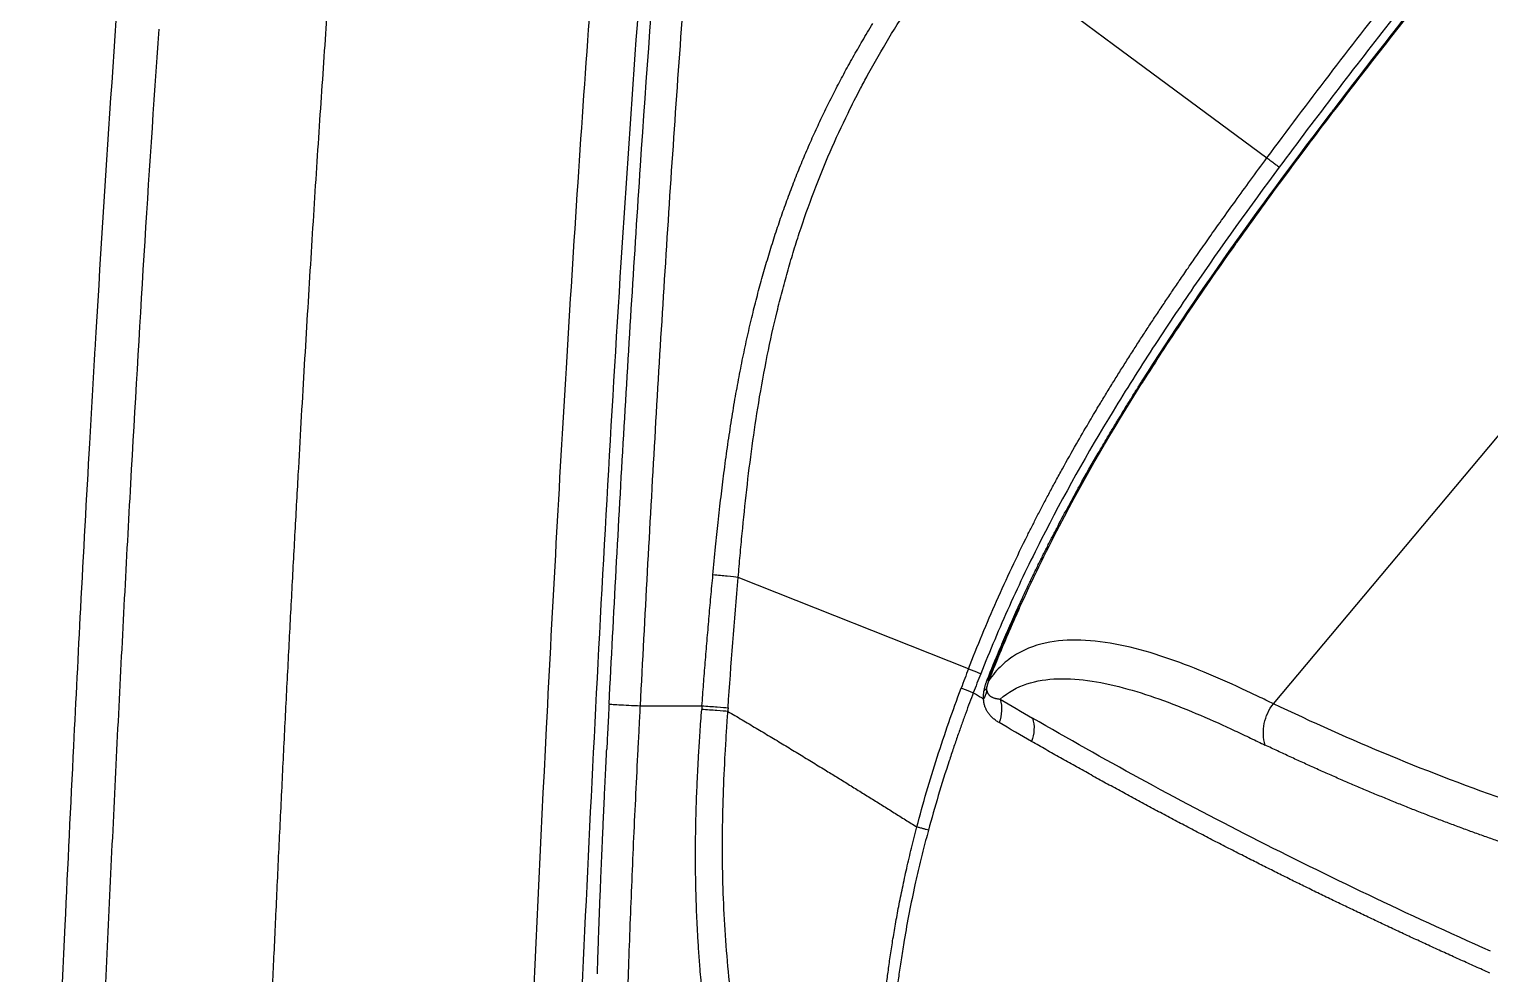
# Model space of a CAD drawing. Extents: x -50 to 28, y -10 to 124.
# Drawn here: x -50.24 to -43.65, y 63.06 to 67.32 of the extents above; entities that cross this region are included whole.
import ezdxf

# ---------------------------------------------------------------- set-up
doc = ezdxf.new("R2010")
doc.units = 0
doc.header["$MEASUREMENT"] = 0
doc.layers.add('GEOMETRY', color=2, linetype='Continuous', lineweight=25)

# ---------------------------------------------------------------- blocks, each defined once
blk = doc.blocks.new('2026 EXCURSION-ENTICE')
at = {"layer": 'GEOMETRY'}
for p, q in [((-33.1404, -14.6514), (-31.2972, -12.4548)), ((-34.5175, -14.4937), (-35.5576, -14.0809)), ((-35.9992, -14.6606), (-35.7213, -14.6606)), ((-35.7213, -14.6606), (-35.7225, -14.677))]:
    blk.add_line(p, q, dxfattribs=at)
at = {"layer": 'GEOMETRY', "flags": 128}
for points in [[(-34.554, -11.1637), (-33.8621, -11.676), (-33.1702, -12.1883)], [(-34.4496, -14.63), (-34.4537, -14.6275), (-34.4578, -14.6251)]]:
    blk.add_lwpolyline(points, dxfattribs=at)
at = {"layer": 'GEOMETRY'}
for points, knots in [([(36.6428, -38.9849), (36.6428, -38.9538), (36.6428, -38.9209), (36.6428, -38.8518), (36.6428, -38.8157), (36.6428, -38.7044), (36.6428, -38.6259), (36.6429, -38.4716), (36.6429, -38.3959), (36.6429, -38.2918), (36.6429, -38.2586), (36.6429, -38.196), (36.6429, -38.1665), (36.643, -38.1112), (36.643, -38.0854), (36.643, -38.0366), (36.643, -38.0136), (36.643, -37.9686), (36.643, -37.9463), (36.643, -37.9016), (36.643, -37.8792), (36.643, -37.7674), (36.6431, -37.6779), (36.6431, -37.2302), (36.643, -36.8711), (36.6425, -36.1483), (36.642, -35.7846), (36.6407, -35.0531), (36.6397, -34.6853), (36.6362, -33.5784), (36.6327, -32.8363), (36.6258, -31.7329), (36.6232, -31.3667), (36.6174, -30.6389), (36.6143, -30.2773), (36.6073, -29.5579), (36.6036, -29.2001), (36.5954, -28.4845), (36.5909, -28.1267), (36.5766, -27.0538), (36.5657, -26.3392), (36.5282, -24.1982), (36.497, -22.7741), (36.4381, -20.634), (36.4164, -19.92), (36.3801, -18.8478), (36.3674, -18.4902), (36.3408, -17.775), (36.3267, -17.4174), (36.2972, -16.7019), (36.2818, -16.3439), (36.2492, -15.6276), (36.2321, -15.2693), (36.1961, -14.5528), (36.1772, -14.1946), (36.1373, -13.4788), (36.1163, -13.1213), (36.0491, -12.0493), (35.9987, -11.335), (35.8805, -9.9073), (35.8128, -9.1939), (35.7232, -8.3929), (35.713, -8.3039), (35.6975, -8.1705), (35.6923, -8.1261), (35.6818, -8.0371), (35.6765, -7.9925), (35.665, -7.9028), (35.6586, -7.8577), (35.6448, -7.7684), (35.6373, -7.7241), (35.6214, -7.6359), (35.6129, -7.5919), (35.5946, -7.5036), (35.5849, -7.4593), (35.4923, -7.0621), (35.374, -6.7174), (35.0708, -6.0592), (34.8858, -5.7456), (34.4563, -5.1619), (34.2117, -4.8918), (33.673, -4.4064), (33.379, -4.1911), (32.7534, -3.8241), (32.4219, -3.6725), (31.9069, -3.4974), (31.7324, -3.4478), (31.4674, -3.3867), (31.3785, -3.3686), (31.2447, -3.3449), (31.1999, -3.3375), (31.1102, -3.3239), (31.0652, -3.3177), (30.9981, -3.3092), (30.9757, -3.3065), (30.9311, -3.3012), (30.9089, -3.2986), (30.8644, -3.2933), (30.842, -3.2907), (30.7963, -3.2853), (30.7731, -3.2826), (30.702, -3.2744), (30.6528, -3.2687), (30.5544, -3.2576), (30.5054, -3.2521), (30.4346, -3.2442), (30.4114, -3.2416), (30.3659, -3.2366), (30.3436, -3.2342), (30.2768, -3.2269), (30.2323, -3.2221), (30.0987, -3.2078), (30.0097, -3.1985), (29.208, -3.1159), (28.4943, -3.0535), (27.0663, -2.9444), (26.3519, -2.8976), (25.4585, -2.8452), (25.2798, -2.835), (24.9224, -2.8152), (24.7437, -2.8055), (24.2082, -2.7773), (23.8523, -2.7596), (23.1438, -2.7258), (22.7911, -2.7098), (22.0879, -2.6794), (21.7373, -2.665), (21.0356, -2.6375), (20.6844, -2.6244), (19.9793, -2.5993), (19.6253, -2.5873), (18.9141, -2.5644), (18.5568, -2.5535), (17.8413, -2.5327), (17.4836, -2.5228), (16.41, -2.4947), (15.6939, -2.4779), (14.2607, -2.4478), (13.5436, -2.4345), (12.1094, -2.4109), (11.3923, -2.4007), (9.9589, -2.3829), (9.2426, -2.3754), (8.1688, -2.366), (7.8109, -2.3632), (7.2742, -2.3594), (7.0952, -2.3582), (6.734, -2.3559), (6.5517, -2.3549), (6.1823, -2.3529), (5.9953, -2.3519), (5.6165, -2.3502), (5.4248, -2.3494), (4.8447, -2.3471), (4.4512, -2.3459), (3.8632, -2.3443), (3.6676, -2.3438), (3.2794, -2.343), (3.0868, -2.3426), (2.7059, -2.3419), (2.5177, -2.3416), (2.1461, -2.3411), (1.9627, -2.3408), (1.5999, -2.3404), (1.4204, -2.3403), (1.0624, -2.34), (0.8835, -2.3399), (0.3468, -2.3397), (-0.0111, -2.3396), (-1.0845, -2.3399), (-1.8002, -2.3405), (-3.2315, -2.3427), (-3.9472, -2.3443), (-5.3786, -2.3489), (-6.0943, -2.352), (-7.5257, -2.3608), (-8.2412, -2.3663), (-9.6738, -2.3799), (-10.391, -2.3879), (-11.827, -2.4068), (-12.5458, -2.4177), (-13.983, -2.4426), (-14.7013, -2.4566), (-16.1362, -2.4882), (-16.8526, -2.5057), (-17.7473, -2.5302), (-17.9261, -2.5352), (-18.2839, -2.5455), (-18.4628, -2.5508), (-18.999, -2.5671), (-19.3554, -2.5785), (-20.0636, -2.6022), (-20.4155, -2.6146), (-21.1159, -2.6406), (-21.4645, -2.6541), (-22.1614, -2.6825), (-22.5098, -2.6974), (-23.2094, -2.7289), (-23.5607, -2.7454), (-24.2677, -2.7804), (-24.6234, -2.7989), (-25.1589, -2.8282), (-25.3376, -2.8382), (-25.695, -2.8589), (-25.8737, -2.8696), (-26.4099, -2.9025), (-26.7676, -2.9259), (-27.4834, -2.9761), (-27.8414, -3.0029), (-28.5569, -3.0608), (-28.9143, -3.0919), (-29.4497, -3.1421), (-29.6281, -3.1595), (-29.8954, -3.1866), (-29.9845, -3.1958), (-30.1181, -3.2099), (-30.1626, -3.2146), (-30.2294, -3.2218), (-30.2518, -3.2242), (-30.2974, -3.2291), (-30.3205, -3.2317), (-30.3913, -3.2394), (-30.4403, -3.2448), (-30.5396, -3.2559), (-30.5898, -3.2616), (-30.6878, -3.2727), (-30.7354, -3.2782), (-30.8272, -3.2889), (-30.8713, -3.2941), (-30.938, -3.302), (-30.9602, -3.3046), (-31.0049, -3.3101), (-31.0274, -3.3129), (-31.0947, -3.3217), (-31.1396, -3.3282), (-31.274, -3.3493), (-31.3632, -3.3657), (-31.8068, -3.4586), (-32.154, -3.5691), (-32.8192, -3.8576), (-33.1371, -4.0356), (-33.7306, -4.4522), (-34.0061, -4.6908), (-34.5034, -5.2184), (-34.7251, -5.5074), (-35.1057, -6.1243), (-35.2647, -6.4521), (-35.4513, -6.9629), (-35.5048, -7.1361), (-35.5721, -7.4008), (-35.5923, -7.4898), (-35.6191, -7.6236), (-35.6274, -7.6682), (-35.6391, -7.7352), (-35.6429, -7.7576), (-35.6501, -7.8023), (-35.6536, -7.8248), (-35.6601, -7.8689), (-35.6632, -7.8904), (-35.669, -7.9335), (-35.6718, -7.9552), (-35.6773, -7.9995), (-35.68, -8.022), (-35.6853, -8.0666), (-35.6879, -8.0888), (-35.701, -8.1998), (-35.7113, -8.2888), (-35.7416, -8.5557), (-35.7611, -8.7338), (-35.8548, -9.6244), (-35.9185, -10.3381), (-36.0299, -11.7663), (-36.0776, -12.4807), (-36.163, -13.9102), (-36.2007, -14.6252), (-36.2697, -16.0552), (-36.3009, -16.7704), (-36.3576, -18.2009), (-36.3831, -18.9162), (-36.4295, -20.3451), (-36.4503, -21.0586), (-36.488, -22.4845), (-36.5049, -23.1969), (-36.5351, -24.6223), (-36.5485, -25.3353), (-36.5723, -26.7631), (-36.5827, -27.478), (-36.5939, -28.3724), (-36.5961, -28.5513), (-36.6003, -28.9091), (-36.6023, -29.088), (-36.608, -29.6253), (-36.6116, -29.9845), (-36.618, -30.7077), (-36.621, -31.0717), (-36.6263, -31.8041), (-36.6286, -32.1726), (-36.6349, -33.2816), (-36.6379, -34.0258), (-36.6409, -35.1326), (-36.6416, -35.4999), (-36.6426, -36.2298), (-36.6429, -36.5923), (-36.6431, -37.3131), (-36.6431, -37.6713), (-36.643, -38.0739), (-36.643, -38.1187), (-36.643, -38.2079), (-36.6429, -38.2521), (-36.6429, -38.3384), (-36.6429, -38.3806), (-36.6429, -38.4626), (-36.6429, -38.5024), (-36.6428, -38.6188), (-36.6428, -38.6921), (-36.6428, -38.8373), (-36.6428, -38.9094), (-36.6428, -38.9849)], [0, 0, 0, 0, 0.000488, 0.000488, 0.000977, 0.000977, 0.001953, 0.001953, 0.00293, 0.00293, 0.003418, 0.003418, 0.003906, 0.003906, 0.004395, 0.004395, 0.004883, 0.004883, 0.005371, 0.005371, 0.005859, 0.005859, 0.007813, 0.007813, 0.015625, 0.015625, 0.023438, 0.023438, 0.03125, 0.03125, 0.046875, 0.046875, 0.054688, 0.054688, 0.0625, 0.0625, 0.070313, 0.070313, 0.078125, 0.078125, 0.09375, 0.09375, 0.125, 0.125, 0.140625, 0.140625, 0.148438, 0.148438, 0.15625, 0.15625, 0.164063, 0.164063, 0.171875, 0.171875, 0.179688, 0.179688, 0.1875, 0.1875, 0.203125, 0.203125, 0.21875, 0.21875, 0.220703, 0.220703, 0.22168, 0.22168, 0.222656, 0.222656, 0.223633, 0.223633, 0.224609, 0.224609, 0.225586, 0.225586, 0.226563, 0.226563, 0.234375, 0.234375, 0.242188, 0.242188, 0.25, 0.25, 0.257813, 0.257813, 0.265625, 0.265625, 0.269531, 0.269531, 0.271484, 0.271484, 0.272461, 0.272461, 0.273438, 0.273438, 0.273926, 0.273926, 0.274414, 0.274414, 0.274902, 0.274902, 0.275391, 0.275391, 0.276367, 0.276367, 0.277344, 0.277344, 0.277832, 0.277832, 0.27832, 0.27832, 0.279297, 0.279297, 0.28125, 0.28125, 0.296875, 0.296875, 0.3125, 0.3125, 0.316406, 0.316406, 0.320313, 0.320313, 0.328125, 0.328125, 0.335938, 0.335938, 0.34375, 0.34375, 0.351563, 0.351563, 0.359375, 0.359375, 0.367188, 0.367188, 0.375, 0.375, 0.390625, 0.390625, 0.40625, 0.40625, 0.421875, 0.421875, 0.4375, 0.4375, 0.445313, 0.445313, 0.449219, 0.449219, 0.453125, 0.453125, 0.457031, 0.457031, 0.460938, 0.460938, 0.46875, 0.46875, 0.472656, 0.472656, 0.476563, 0.476563, 0.480469, 0.480469, 0.484375, 0.484375, 0.488281, 0.488281, 0.492188, 0.492188, 0.5, 0.5, 0.515625, 0.515625, 0.53125, 0.53125, 0.546875, 0.546875, 0.5625, 0.5625, 0.578125, 0.578125, 0.59375, 0.59375, 0.609375, 0.609375, 0.625, 0.625, 0.628906, 0.628906, 0.632813, 0.632813, 0.640625, 0.640625, 0.648438, 0.648438, 0.65625, 0.65625, 0.664063, 0.664063, 0.671875, 0.671875, 0.679688, 0.679688, 0.683594, 0.683594, 0.6875, 0.6875, 0.695313, 0.695313, 0.703125, 0.703125, 0.710938, 0.710938, 0.714844, 0.714844, 0.716797, 0.716797, 0.717773, 0.717773, 0.718262, 0.718262, 0.71875, 0.71875, 0.719727, 0.719727, 0.720703, 0.720703, 0.72168, 0.72168, 0.722656, 0.722656, 0.723145, 0.723145, 0.723633, 0.723633, 0.724609, 0.724609, 0.726563, 0.726563, 0.734375, 0.734375, 0.742188, 0.742188, 0.75, 0.75, 0.757813, 0.757813, 0.765625, 0.765625, 0.769531, 0.769531, 0.771484, 0.771484, 0.772461, 0.772461, 0.772949, 0.772949, 0.773438, 0.773438, 0.773926, 0.773926, 0.774414, 0.774414, 0.774902, 0.774902, 0.775391, 0.775391, 0.777344, 0.777344, 0.78125, 0.78125, 0.796875, 0.796875, 0.8125, 0.8125, 0.828125, 0.828125, 0.84375, 0.84375, 0.859375, 0.859375, 0.875, 0.875, 0.890625, 0.890625, 0.90625, 0.90625, 0.921875, 0.921875, 0.925781, 0.925781, 0.929688, 0.929688, 0.9375, 0.9375, 0.945313, 0.945313, 0.953125, 0.953125, 0.96875, 0.96875, 0.976563, 0.976563, 0.984375, 0.984375, 0.992188, 0.992188, 0.993164, 0.993164, 0.994141, 0.994141, 0.995117, 0.995117, 0.996094, 0.996094, 0.998047, 0.998047, 1, 1, 1, 1]), ([(-36.1408, -14.6533), (-36.1199, -14.2482), (-36.0979, -13.8431), (-36.0508, -13.0332), (-36.0257, -12.6284), (-35.9444, -11.4143), (-35.882, -10.6052), (-35.7694, -9.3933), (-35.7287, -8.9896), (-35.6731, -8.4856), (-35.6617, -8.3848), (-35.6443, -8.2337), (-35.6384, -8.1833), (-35.6296, -8.1079), (-35.6266, -8.0827), (-35.6206, -8.0323), (-35.6176, -8.0069), (-35.6114, -7.9571), (-35.6082, -7.933), (-35.6016, -7.8847), (-35.5981, -7.8604), (-35.5905, -7.8104), (-35.5864, -7.7853), (-35.5781, -7.7351), (-35.5737, -7.7101), (-35.551, -7.585), (-35.5298, -7.485), (-35.4818, -7.2865), (-35.4549, -7.1882), (-35.3958, -6.9937), (-35.3635, -6.8974), (-35.2583, -6.6114), (-35.1772, -6.4247), (-34.9028, -5.8807), (-34.678, -5.5393), (-34.2867, -5.0721), (-34.1473, -4.9239), (-33.8524, -4.6444), (-33.6969, -4.5131), (-33.2093, -4.1474), (-32.8561, -3.9412), (-32.298, -3.6962), (-32.1073, -3.6252), (-31.719, -3.5056), (-31.5213, -3.457), (-31.2716, -3.4105), (-31.2216, -3.4019), (-31.1211, -3.3862), (-31.0709, -3.3791), (-30.9701, -3.3663), (-30.9198, -3.3604), (-30.8442, -3.3515), (-30.819, -3.3486), (-30.7676, -3.3425), (-30.7414, -3.3395), (-30.6611, -3.3302), (-30.6051, -3.3239), (-30.4924, -3.3112), (-30.4357, -3.3048), (-30.3539, -3.2958), (-30.3271, -3.2929), (-30.2746, -3.2872), (-30.249, -3.2844), (-30.1982, -3.2789), (-30.1731, -3.2763), (-30.1227, -3.2709), (-30.0975, -3.2682), (-29.6688, -3.2231), (-29.2648, -3.1842), (-28.4554, -3.1124), (-28.0501, -3.0795), (-27.2392, -3.0185), (-26.8337, -2.9906), (-26.0233, -2.9384), (-25.6184, -2.9143), (-25.2135, -2.8916)], [0, 0, 0, 0, 0.0625, 0.0625, 0.125, 0.125, 0.25, 0.25, 0.3125, 0.3125, 0.328125, 0.328125, 0.335937, 0.335937, 0.339844, 0.339844, 0.34375, 0.34375, 0.347656, 0.347656, 0.351562, 0.351562, 0.355469, 0.355469, 0.359375, 0.359375, 0.375, 0.375, 0.390625, 0.390625, 0.40625, 0.40625, 0.4375, 0.4375, 0.5, 0.5, 0.53125, 0.53125, 0.5625, 0.5625, 0.625, 0.625, 0.65625, 0.65625, 0.6875, 0.6875, 0.695313, 0.695313, 0.703125, 0.703125, 0.710938, 0.710938, 0.714844, 0.714844, 0.71875, 0.71875, 0.726563, 0.726563, 0.734375, 0.734375, 0.738281, 0.738281, 0.742188, 0.742188, 0.746094, 0.746094, 0.75, 0.75, 0.8125, 0.8125, 0.875, 0.875, 0.9375, 0.9375, 1, 1, 1, 1]), ([(-36.8548, -34.3243), (-36.8541, -34.1318), (-36.8528, -33.7487), (-36.8503, -33.1768), (-36.8474, -32.6103), (-36.8441, -32.0492), (-36.8403, -31.4936), (-36.8361, -30.9434), (-36.8315, -30.3986), (-36.8265, -29.8593), (-36.8211, -29.3254), (-36.8153, -28.7969), (-36.809, -28.2739), (-36.7901, -26.8102), (-36.7517, -24.474), (-36.6741, -21.1765), (-36.5702, -17.9622), (-36.4635, -15.5166), (-36.3803, -13.9416), (-36.3332, -13.1206), (-36.2826, -12.3154), (-36.2257, -11.4964), (-36.1636, -10.6921), (-36.1089, -10.0578), (-36.067, -9.6089), (-36.0403, -9.3336), (-36.0129, -9.0617), (-35.9848, -8.7933), (-35.9561, -8.5284), (-35.9361, -8.353), (-35.9262, -8.2659)], [0, 0, 0, 0, 0.022135, 0.044061, 0.065779, 0.087289, 0.108591, 0.129684, 0.150568, 0.171245, 0.191713, 0.211973, 0.232024, 0.251868, 0.380332, 0.500739, 0.631215, 0.750188, 0.782265, 0.812612, 0.84476, 0.875057, 0.907031, 0.937534, 0.948272, 0.958879, 0.969355, 0.979701, 0.989915, 1, 1, 1, 1]), ([(-37.2628, -9.6536), (-37.2679, -9.7103), (-37.2783, -9.8243), (-37.2934, -9.9963), (-37.3084, -10.1702), (-37.3232, -10.3459), (-37.3378, -10.5236), (-37.3521, -10.7031), (-37.3663, -10.8844), (-37.3803, -11.0677), (-37.3942, -11.2529), (-37.4078, -11.4399), (-37.4167, -11.5652), (-37.4211, -11.6282)], [0, 0, 0, 0, 0.08622, 0.173376, 0.261469, 0.350501, 0.44047, 0.531377, 0.623223, 0.716008, 0.809733, 0.904396, 1, 1, 1, 1]), ([(-38.1743, -11.6074), (-38.2217, -12.2854), (-38.2635, -12.9687), (-38.3208, -14.0034), (-38.339, -14.3499), (-38.374, -15.0463), (-38.3907, -15.3962), (-38.4228, -16.098), (-38.4381, -16.4499), (-38.4673, -17.1556), (-38.4813, -17.5093), (-38.5213, -18.5726), (-38.5455, -19.2838), (-38.5675, -19.9957)], [0, 0, 0, 0, 0.25, 0.25, 0.375, 0.375, 0.5, 0.5, 0.625, 0.625, 0.75, 0.75, 1, 1, 1, 1]), ([(-34.9967, -11.6602), (-34.989, -11.6472), (-34.9734, -11.6207), (-34.9574, -11.5944), (-34.9493, -11.581)], [0, 0, 0, 0, 0.490927, 1, 1, 1, 1]), ([(-37.4211, -11.6282), (-37.4259, -11.697), (-37.4356, -11.8357), (-37.4497, -12.0458), (-37.4638, -12.2595), (-37.4777, -12.4769), (-37.4915, -12.6979), (-37.5052, -12.9227), (-37.5188, -13.1511), (-37.5323, -13.3831), (-37.541, -13.5391), (-37.5454, -13.6177)], [0, 0, 0, 0, 0.103773, 0.209379, 0.31682, 0.426095, 0.537205, 0.650151, 0.764931, 0.881548, 1, 1, 1, 1]), ([(-35.0607, -11.7729), (-35.0536, -11.76), (-35.0395, -11.7346), (-35.0182, -11.6971), (-35.0038, -11.6724), (-34.9967, -11.6602)], [0, 0, 0, 0, 0.339382, 0.672706, 1, 1, 1, 1]), ([(-35.2435, -12.1454), (-35.2381, -12.1328), (-35.2271, -12.1076), (-35.2101, -12.07), (-35.1928, -12.0325), (-35.1751, -11.9951), (-35.157, -11.9578), (-35.1385, -11.9206), (-35.1196, -11.8835), (-35.1004, -11.8465), (-35.0808, -11.8096), (-35.0674, -11.7851), (-35.0607, -11.7729)], [0, 0, 0, 0, 0.099183, 0.198524, 0.298032, 0.397716, 0.497584, 0.597645, 0.697909, 0.798383, 0.899077, 1, 1, 1, 1]), ([(-35.0051, -11.8744), (-34.9998, -11.8645), (-34.9893, -11.8446), (-34.9785, -11.8249), (-34.9731, -11.815)], [0, 0, 0, 0, 0.50034, 1, 1, 1, 1]), ([(-35.3797, -12.5012), (-35.3751, -12.4877), (-35.366, -12.4608), (-35.3519, -12.4206), (-35.3375, -12.3806), (-35.3227, -12.3408), (-35.3076, -12.3013), (-35.2921, -12.262), (-35.2763, -12.2229), (-35.2602, -12.184), (-35.2491, -12.1583), (-35.2435, -12.1454)], [0, 0, 0, 0, 0.112022, 0.223793, 0.335323, 0.446622, 0.557699, 0.668565, 0.779231, 0.889705, 1, 1, 1, 1]), ([(-33.5656, -12.7427), (-33.5525, -12.7235), (-33.5244, -12.6826), (-33.4794, -12.6177), (-33.4289, -12.5457), (-33.3727, -12.4665), (-33.3106, -12.38), (-33.2426, -12.2864), (-33.1949, -12.2218), (-33.1702, -12.1883)], [0, 0, 0, 0, 0.1027304, 0.2185354, 0.3476203, 0.4902007, 0.6464574, 0.8164535, 1, 1, 1, 1]), ([(-33.1702, -12.1883), (-33.1648, -12.1922), (-33.1588, -12.1967), (-33.1468, -12.2056), (-33.141, -12.2099), (-33.1307, -12.2175), (-33.1262, -12.2208), (-33.1191, -12.2261), (-33.1165, -12.228), (-33.1142, -12.2297)], [0, 0, 0, 0, 0.25, 0.25, 0.5, 0.5, 0.75, 0.75, 1, 1, 1, 1]), ([(-35.9992, -14.6606), (-35.9784, -14.2579), (-35.9565, -13.8552), (-35.9215, -13.2514), (-35.9094, -13.0503), (-35.8844, -12.6483), (-35.8715, -12.4475), (-35.858, -12.2464)], [0, 0, 0, 0, 0.5, 0.5, 0.75, 0.75, 1, 1, 1, 1]), ([(-33.1142, -12.2297), (-33.2459, -12.4075), (-33.3753, -12.5874), (-33.5636, -12.8619), (-33.6254, -12.9542), (-33.7468, -13.1407), (-33.8063, -13.2349), (-33.8643, -13.3303)], [0, 0, 0, 0, 0.5, 0.5, 0.75, 0.75, 1, 1, 1, 1]), ([(-35.4905, -12.8854), (-35.4869, -12.8707), (-35.4796, -12.8415), (-35.4682, -12.7978), (-35.4566, -12.7545), (-35.4446, -12.7115), (-35.4323, -12.6688), (-35.4197, -12.6264), (-35.4067, -12.5843), (-35.3934, -12.5426), (-35.3842, -12.515), (-35.3797, -12.5012)], [0, 0, 0, 0, 0.113347, 0.226113, 0.338309, 0.449942, 0.561022, 0.671559, 0.781561, 0.891038, 1, 1, 1, 1]), ([(-35.3819, -12.8814), (-35.3783, -12.8665), (-35.371, -12.8368), (-35.3595, -12.7923), (-35.3477, -12.748), (-35.3354, -12.7037), (-35.3226, -12.6595), (-35.3094, -12.6154), (-35.2958, -12.5715), (-35.2864, -12.5423), (-35.2816, -12.5277)], [0, 0, 0, 0, 0.124796, 0.249651, 0.374567, 0.499544, 0.62458, 0.749672, 0.874815, 1, 1, 1, 1]), ([(-33.3097, -12.5732), (-33.3802, -12.6724), (-33.4502, -12.7731), (-33.5888, -12.9781), (-33.6573, -13.0824), (-33.7244, -13.1885)], [0, 0, 0, 0, 0.5, 0.5, 1, 1, 1, 1]), ([(-33.9301, -13.3086), (-33.9196, -13.2913), (-33.8987, -13.2566), (-33.8668, -13.2048), (-33.8346, -13.153), (-33.802, -13.1013), (-33.7691, -13.0498), (-33.736, -12.9984), (-33.7025, -12.9471), (-33.6688, -12.8959), (-33.6347, -12.8448), (-33.6003, -12.7937), (-33.5772, -12.7597), (-33.5656, -12.7427)], [0, 0, 0, 0, 0.090136, 0.180544, 0.271166, 0.361934, 0.452769, 0.543641, 0.634586, 0.725651, 0.816879, 0.908315, 1, 1, 1, 1]), ([(-35.572, -13.2771), (-35.569, -13.2601), (-35.563, -13.2263), (-35.5537, -13.176), (-35.544, -13.1262), (-35.5339, -13.077), (-35.5236, -13.0283), (-35.5129, -12.9802), (-35.5019, -12.9326), (-35.4943, -12.9011), (-35.4905, -12.8854)], [0, 0, 0, 0, 0.129144, 0.257086, 0.383835, 0.509399, 0.633789, 0.757012, 0.879079, 1, 1, 1, 1]), ([(-38.4583, -12.9752), (-38.4597, -12.9989), (-38.4696, -13.1655), (-38.4792, -13.3328), (-38.4873, -13.4768)], [654.568894, 654.568894, 654.568894, 654.568894, 656.23401, 666.295704, 666.295704, 666.295704, 666.295704]), ([(-33.9315, -13.5199), (-33.9221, -13.5039), (-33.9036, -13.4721), (-33.8755, -13.4249), (-33.8477, -13.3786), (-33.82, -13.3332), (-33.7925, -13.2885), (-33.7652, -13.2447), (-33.747, -13.2158), (-33.7379, -13.2015)], [0, 0, 0, 0, 0.149261, 0.296398, 0.441405, 0.584273, 0.724997, 0.863574, 1, 1, 1, 1]), ([(-35.6219, -13.6106), (-35.6194, -13.5912), (-35.6144, -13.5527), (-35.6064, -13.4955), (-35.5982, -13.4394), (-35.5898, -13.3843), (-35.5811, -13.3303), (-35.575, -13.2947), (-35.572, -13.2771)], [0, 0, 0, 0, 0.174166, 0.345321, 0.513473, 0.67863, 0.840803, 1, 1, 1, 1]), ([(-34.2502, -13.8894), (-34.2427, -13.8744), (-34.2274, -13.8438), (-34.2035, -13.7971), (-34.1782, -13.7484), (-34.1514, -13.6977), (-34.123, -13.6451), (-34.0828, -13.5718), (-34.0337, -13.4847), (-33.9791, -13.3906), (-33.9453, -13.334), (-33.9301, -13.3086)], [0, 0, 0, 0, 0.07564, 0.154787, 0.237497, 0.323855, 0.413952, 0.507878, 0.701848, 0.866126, 1, 1, 1, 1]), ([(-37.5454, -13.6177), (-37.5505, -13.7089), (-37.5607, -13.8929), (-37.5756, -14.1708), (-37.5903, -14.4529), (-37.6049, -14.7391), (-37.6192, -15.0294), (-37.6335, -15.3238), (-37.6427, -15.5215), (-37.6473, -15.621)], [0, 0, 0, 0, 0.136728, 0.275499, 0.416313, 0.55917, 0.70407, 0.851013, 1, 1, 1, 1]), ([(-35.6479, -13.8327), (-35.6458, -13.8133), (-35.6417, -13.7751), (-35.6352, -13.7187), (-35.6287, -13.6641), (-35.6241, -13.6283), (-35.6219, -13.6106)], [0, 0, 0, 0, 0.26155, 0.515395, 0.761543, 1, 1, 1, 1]), ([(-35.5576, -14.0809), (-35.5547, -14.0479), (-35.5518, -14.015), (-35.5458, -13.9491), (-35.5427, -13.9161), (-35.5332, -13.8173), (-35.5264, -13.7514), (-35.519, -13.6856)], [0, 0, 0, 0, 0.25, 0.25, 0.5, 0.5, 1, 1, 1, 1]), ([(-35.6717, -14.0702), (-35.6676, -14.0278), (-35.6601, -13.9486), (-35.6518, -13.8695), (-35.6479, -13.8327)], [0, 0, 0, 0, 0.534238, 1, 1, 1, 1]), ([(-34.2915, -14.2116), (-34.2845, -14.1964), (-34.2705, -14.1658), (-34.2491, -14.1202), (-34.2273, -14.0747), (-34.2052, -14.0293), (-34.1828, -13.9839), (-34.16, -13.9387), (-34.1369, -13.8935), (-34.1213, -13.8635), (-34.1134, -13.8485)], [0, 0, 0, 0, 0.1244198, 0.2490081, 0.3737647, 0.4986886, 0.6237775, 0.7490285, 0.8744376, 1, 1, 1, 1]), ([(-34.1889, -13.9104), (-34.2392, -14.0094), (-34.2872, -14.1094), (-34.3784, -14.3113), (-34.4215, -14.4131), (-34.4622, -14.5158)], [0, 0, 0, 0, 0.5, 0.5, 1, 1, 1, 1]), ([(-35.7213, -14.6606), (-35.7189, -14.628), (-35.714, -14.5628), (-35.7062, -14.4648), (-35.6981, -14.3666), (-35.6897, -14.268), (-35.6809, -14.1692), (-35.6747, -14.1032), (-35.6717, -14.0702)], [0, 0, 0, 0, 0.165277, 0.331107, 0.497492, 0.664435, 0.831937, 1, 1, 1, 1]), ([(-35.5576, -14.0809), (-35.5698, -14.0798), (-35.5868, -14.0781), (-35.6265, -14.0744), (-35.649, -14.0723), (-35.6717, -14.0702)], [0, 0, 0, 0, 0.5, 0.5, 1, 1, 1, 1]), ([(-34.301, -14.4281), (-34.3243, -14.442), (-34.3465, -14.4585), (-34.3884, -14.4978), (-34.4081, -14.5206), (-34.4262, -14.5469)], [0, 0, 0, 0, 0.5, 0.5, 1, 1, 1, 1]), ([(-33.4537, -14.5084), (-33.5115, -14.4845), (-33.5709, -14.4619), (-33.6902, -14.4221), (-33.7502, -14.4048), (-33.8095, -14.3915)], [0, 0, 0, 0, 0.5, 0.5, 1, 1, 1, 1]), ([(-34.5176, -14.4936), (-34.5232, -14.5082), (-34.5343, -14.5374), (-34.5454, -14.5665), (-34.551, -14.5811)], [0, 0, 0, 0, 0.500364, 1, 1, 1, 1]), ([(-34.5175, -14.4937), (-34.5127, -14.4956), (-34.5072, -14.4977), (-34.4961, -14.5022), (-34.4905, -14.5044), (-34.4803, -14.5085), (-34.4757, -14.5103), (-34.468, -14.5134), (-34.4649, -14.5147), (-34.4622, -14.5158)], [0, 0, 0, 0, 0.25, 0.25, 0.5, 0.5, 0.75, 0.75, 1, 1, 1, 1]), ([(-34.4449, -14.5813), (-34.4445, -14.5793), (-34.4435, -14.5753), (-34.4424, -14.5713), (-34.4418, -14.5692)], [0, 0, 0, 0, 0.5015, 1, 1, 1, 1]), ([(-34.4418, -14.5692), (-34.4413, -14.5675), (-34.4403, -14.564), (-34.4386, -14.5588), (-34.4369, -14.5537), (-34.4351, -14.5487), (-34.4338, -14.5454), (-34.4331, -14.5437)], [0, 0, 0, 0, 0.206855, 0.409537, 0.608772, 0.805328, 1, 1, 1, 1]), ([(-34.4347, -14.5831), (-34.4347, -14.5819), (-34.4347, -14.5796), (-34.4346, -14.5769), (-34.4345, -14.5755)], [0, 0, 0, 0, 0.51295, 1, 1, 1, 1]), ([(-34.4262, -14.5469), (-34.4267, -14.548), (-34.4276, -14.5502), (-34.4288, -14.5537), (-34.43, -14.557), (-34.431, -14.5603), (-34.4319, -14.5635), (-34.4327, -14.5666), (-34.4333, -14.5697), (-34.4339, -14.5727), (-34.4342, -14.5746), (-34.4343, -14.5756)], [0, 0, 0, 0, 0.11417, 0.224243, 0.331578, 0.437638, 0.543932, 0.651956, 0.763133, 0.878762, 1, 1, 1, 1]), ([(-34.7508, -15.2074), (-34.7229, -15.1013), (-34.692, -14.9962), (-34.6252, -14.7876), (-34.5891, -14.6838), (-34.5508, -14.5812)], [0, 0, 0, 0, 0.5, 0.5, 1, 1, 1, 1]), ([(-34.4959, -14.6023), (-34.5015, -14.617), (-34.513, -14.6474), (-34.5304, -14.6943), (-34.5484, -14.7441), (-34.5669, -14.7967), (-34.586, -14.8521), (-34.5986, -14.89), (-34.605, -14.9095)], [0, 0, 0, 0, 0.14494, 0.298494, 0.460776, 0.631859, 0.811647, 1, 1, 1, 1]), ([(-34.4959, -14.6023), (-34.4986, -14.6013), (-34.5017, -14.6001), (-34.5094, -14.5971), (-34.514, -14.5953), (-34.5242, -14.5914), (-34.5297, -14.5892), (-34.5407, -14.585), (-34.5461, -14.583), (-34.5508, -14.5812)], [0, 0, 0, 0, 0.25, 0.25, 0.5, 0.5, 0.75, 0.75, 1, 1, 1, 1]), ([(-34.4496, -14.63), (-34.4497, -14.6285), (-34.4498, -14.6256), (-34.4498, -14.621), (-34.4498, -14.6166), (-34.4496, -14.6135), (-34.4495, -14.6119)], [0, 0, 0, 0, 0.265682, 0.520601, 0.765205, 1, 1, 1, 1]), ([(-34.4287, -14.6928), (-34.4297, -14.6912), (-34.4318, -14.6882), (-34.4347, -14.6833), (-34.4373, -14.6783), (-34.4397, -14.6731), (-34.4421, -14.6674), (-34.4443, -14.6609), (-34.4463, -14.6536), (-34.4478, -14.6461), (-34.449, -14.6383), (-34.4494, -14.6327), (-34.4496, -14.63)], [0, 0, 0, 0, 0.105359, 0.206787, 0.304341, 0.398083, 0.488086, 0.600855, 0.708165, 0.810262, 0.907431, 1, 1, 1, 1]), ([(-34.4495, -14.6119), (-34.4494, -14.611), (-34.4493, -14.6093), (-34.4492, -14.6075), (-34.4491, -14.6065)], [0, 0, 0, 0, 0.503928, 1, 1, 1, 1]), ([(-34.4491, -14.6065), (-34.4489, -14.6046), (-34.4485, -14.6008), (-34.4479, -14.5968), (-34.4476, -14.5948)], [0, 0, 0, 0, 0.507678, 1, 1, 1, 1]), ([(-34.4476, -14.5948), (-34.4472, -14.5926), (-34.4466, -14.5893), (-34.4457, -14.5847), (-34.4452, -14.5825), (-34.4449, -14.5813)], [0, 0, 0, 0, 0.504579, 0.754486, 1, 1, 1, 1]), ([(-34.4346, -14.586), (-34.4347, -14.5855), (-34.4347, -14.5846), (-34.4347, -14.5836), (-34.4347, -14.5831)], [0, 0, 0, 0, 0.507444, 1, 1, 1, 1]), ([(-34.434, -14.5933), (-34.4338, -14.5942), (-34.4334, -14.5962), (-34.4326, -14.5988), (-34.4317, -14.6013), (-34.4305, -14.6037), (-34.4293, -14.606), (-34.4278, -14.6082), (-34.4262, -14.6102), (-34.4245, -14.6122), (-34.4226, -14.614), (-34.4205, -14.6158), (-34.419, -14.6168), (-34.4183, -14.6174)], [0, 0, 0, 0, 0.068969, 0.142079, 0.21944, 0.301147, 0.387277, 0.477896, 0.573059, 0.672814, 0.7772, 0.886252, 1, 1, 1, 1]), ([(-34.4183, -14.6174), (-34.4171, -14.6181), (-34.4148, -14.6196), (-34.4111, -14.6215), (-34.4071, -14.6233), (-34.4043, -14.6243), (-34.4028, -14.6248)], [0, 0, 0, 0, 0.231569, 0.475385, 0.731511, 1, 1, 1, 1]), ([(-34.4028, -14.6248), (-34.4011, -14.6253), (-34.3977, -14.6264), (-34.3923, -14.6278), (-34.3866, -14.629), (-34.3807, -14.6299), (-34.3766, -14.6304), (-34.3745, -14.6307)], [0, 0, 0, 0, 0.188017, 0.382001, 0.581978, 0.78797, 1, 1, 1, 1]), ([(-33.1404, -14.6514), (-33.1622, -14.641), (-33.1856, -14.6297), (-33.2345, -14.6063), (-33.2602, -14.5942), (-33.2866, -14.5819)], [0, 0, 0, 0, 0.5, 0.5, 1, 1, 1, 1]), ([(-36.1408, -14.6533), (-36.1412, -14.6617), (-36.1416, -14.6698), (-36.1424, -14.6858), (-36.1429, -14.6938), (-36.1437, -14.7108), (-36.1442, -14.7198), (-36.1451, -14.7376), (-36.1455, -14.7465), (-36.146, -14.7554)], [0, 0, 0, 0, 0.25, 0.25, 0.5, 0.5, 0.75, 0.75, 1, 1, 1, 1]), ([(-36.1408, -14.6533), (-36.1398, -14.6533), (-36.1354, -14.6535), (-36.1203, -14.6543), (-36.1097, -14.6549), (-36.0837, -14.6562), (-36.0683, -14.657), (-36.035, -14.6587), (-36.0171, -14.6596), (-35.9992, -14.6606)], [0, 0, 0, 0, 0.25, 0.25, 0.5, 0.5, 0.75, 0.75, 1, 1, 1, 1]), ([(-36.0192, -15.0572), (-36.016, -14.991), (-36.0126, -14.9245), (-36.0076, -14.8243), (-36.0058, -14.7907), (-36.0037, -14.7487), (-36.0033, -14.7403), (-36.0024, -14.7235), (-36.002, -14.715), (-36.0011, -14.6991), (-36.0008, -14.6915), (-36, -14.6763), (-35.9996, -14.6686), (-35.9992, -14.6606)], [0, 0, 0, 0, 0.5, 0.5, 0.75, 0.75, 0.8125, 0.8125, 0.875, 0.875, 0.9375, 0.9375, 1, 1, 1, 1]), ([(-35.7356, -14.8734), (-35.7347, -14.8584), (-35.7328, -14.8276), (-35.7297, -14.7799), (-35.7263, -14.7294), (-35.7238, -14.6948), (-35.7225, -14.677)], [0, 0, 0, 0, 0.2280477, 0.4707354, 0.7280574, 1, 1, 1, 1]), ([(-35.6042, -14.6857), (-35.616, -14.6848), (-35.6333, -14.6835), (-35.6746, -14.6805), (-35.6985, -14.6787), (-35.7225, -14.677)], [0, 0, 0, 0, 0.5, 0.5, 1, 1, 1, 1]), ([(-35.7213, -14.6606), (-35.6974, -14.6623), (-35.6735, -14.6641), (-35.6322, -14.6671), (-35.6149, -14.6684), (-35.6031, -14.6693)], [0, 0, 0, 0, 0.5, 0.5, 1, 1, 1, 1]), ([(-35.616, -14.8762), (-35.6143, -14.8448), (-35.6124, -14.8133), (-35.61, -14.7739), (-35.6095, -14.766), (-35.6085, -14.7502), (-35.608, -14.7423), (-35.6069, -14.7262), (-35.6064, -14.718), (-35.6053, -14.7016), (-35.6048, -14.6936), (-35.6042, -14.6857)], [0, 0, 0, 0, 0.5, 0.5, 0.625, 0.625, 0.75, 0.75, 0.875, 0.875, 1, 1, 1, 1]), ([(-35.6042, -14.6857), (-35.5829, -14.6982), (-35.5403, -14.7234), (-35.4768, -14.7612), (-35.4137, -14.7989), (-35.3509, -14.8367), (-35.2886, -14.8744), (-35.2266, -14.9122), (-35.1856, -14.9373), (-35.1651, -14.9498)], [0, 0, 0, 0, 0.142857, 0.28573, 0.428608, 0.571482, 0.714344, 0.857186, 1, 1, 1, 1]), ([(-34.3791, -14.7366), (-34.3818, -14.735), (-34.3869, -14.7319), (-34.3943, -14.7268), (-34.4012, -14.7216), (-34.4076, -14.7163), (-34.4136, -14.7107), (-34.4191, -14.705), (-34.4241, -14.6991), (-34.4272, -14.6949), (-34.4287, -14.6928)], [0, 0, 0, 0, 0.1456206, 0.2852703, 0.4189825, 0.5467948, 0.66875, 0.7848969, 0.8952919, 1, 1, 1, 1]), ([(-33.1783, -14.8377), (-33.1873, -14.8067), (-33.1885, -14.773), (-33.1753, -14.7083), (-33.1609, -14.6773), (-33.1404, -14.6514)], [0, 0, 0, 0, 0.5, 0.5, 1, 1, 1, 1]), ([(-33.2419, -15.3552), (-33.2643, -15.3438), (-33.3093, -15.321), (-33.3763, -15.2866), (-33.4432, -15.2521), (-33.5099, -15.2173), (-33.5765, -15.1823), (-33.6428, -15.1472), (-33.709, -15.1118), (-33.7751, -15.0762), (-33.8409, -15.0404), (-33.9066, -15.0045), (-33.9721, -14.9683), (-34.0375, -14.9319), (-34.1027, -14.8953), (-34.1678, -14.8585), (-34.2109, -14.8338), (-34.2325, -14.8215)], [0, 0, 0, 0, 0.065294, 0.130783, 0.196468, 0.262348, 0.328424, 0.394696, 0.461164, 0.527829, 0.59469, 0.661748, 0.729004, 0.796456, 0.864106, 0.931954, 1, 1, 1, 1]), ([(-32.1019, -15.2797), (-32.1208, -15.2732), (-32.1586, -15.26), (-32.2151, -15.2399), (-32.2716, -15.2194), (-32.3282, -15.1985), (-32.3848, -15.1772), (-32.4414, -15.1555), (-32.498, -15.1334), (-32.5547, -15.1109), (-32.6113, -15.088), (-32.668, -15.0648), (-32.7247, -15.0411), (-32.7814, -15.0171), (-32.8381, -14.9926), (-32.8948, -14.9678), (-32.9515, -14.9426), (-33.0082, -14.9169), (-33.065, -14.8909), (-33.1217, -14.8645), (-33.1594, -14.8466), (-33.1783, -14.8377)], [0, 0, 0, 0, 0.050607, 0.10144, 0.152499, 0.203783, 0.255293, 0.307029, 0.358989, 0.411175, 0.463585, 0.51622, 0.56908, 0.622163, 0.67547, 0.729001, 0.782755, 0.836732, 0.890932, 0.945355, 1, 1, 1, 1]), ([(-36.161, -15.0596), (-36.1604, -15.047), (-36.1591, -15.0214), (-36.1573, -14.9821), (-36.1553, -14.9415), (-36.1532, -14.8994), (-36.1518, -14.8709), (-36.1511, -14.8564)], [0, 0, 0, 0, 0.186152, 0.379219, 0.579211, 0.786136, 1, 1, 1, 1]), ([(-35.7451, -15.0677), (-35.7446, -15.0553), (-35.7436, -15.0301), (-35.7419, -14.992), (-35.74, -14.9531), (-35.7379, -14.9135), (-35.7364, -14.8868), (-35.7356, -14.8734)], [0, 0, 0, 0, 0.1922, 0.388291, 0.588284, 0.792185, 1, 1, 1, 1]), ([(-35.1651, -14.9498), (-35.1477, -14.9605), (-35.1129, -14.9819), (-35.0608, -15.014), (-35.0088, -15.0462), (-34.957, -15.0784), (-34.9052, -15.1107), (-34.8536, -15.1429), (-34.802, -15.1752), (-34.7679, -15.1967), (-34.7508, -15.2074)], [0, 0, 0, 0, 0.1232645, 0.2470384, 0.3713145, 0.496086, 0.6213463, 0.7470893, 0.873309, 1, 1, 1, 1]), ([(-36.1703, -15.2647), (-36.1697, -15.2515), (-36.1685, -15.2248), (-36.1667, -15.1844), (-36.1649, -15.1434), (-36.1629, -15.1017), (-36.1616, -15.0737), (-36.161, -15.0596)], [0, 0, 0, 0, 0.193915, 0.390857, 0.59084, 0.793883, 1, 1, 1, 1]), ([(-36.037, -15.4507), (-36.0343, -15.3856), (-36.0315, -15.3204), (-36.0255, -15.1892), (-36.0224, -15.1234), (-36.0192, -15.0572)], [0, 0, 0, 0, 0.5, 0.5, 1, 1, 1, 1]), ([(-35.7491, -15.4574), (-35.7493, -15.446), (-35.7497, -15.4231), (-35.7501, -15.3886), (-35.7503, -15.3539), (-35.7503, -15.3189), (-35.7501, -15.2837), (-35.7497, -15.2483), (-35.7492, -15.2126), (-35.7484, -15.1767), (-35.7475, -15.1406), (-35.7464, -15.1043), (-35.7456, -15.0799), (-35.7451, -15.0677)], [0, 0, 0, 0, 0.08823, 0.17699, 0.266282, 0.356109, 0.44647, 0.537368, 0.628804, 0.720782, 0.813306, 0.906378, 1, 1, 1, 1]), ([(-34.9144, -16.2387), (-34.9137, -16.2246), (-34.9122, -16.1951), (-34.9093, -16.1489), (-34.9056, -16.0987), (-34.901, -16.0447), (-34.8954, -15.987), (-34.8886, -15.9257), (-34.8806, -15.8609), (-34.8711, -15.7924), (-34.86, -15.7202), (-34.8472, -15.6442), (-34.8325, -15.5642), (-34.8156, -15.4804), (-34.7964, -15.3926), (-34.7749, -15.3011), (-34.7589, -15.2391), (-34.7508, -15.2074)], [0, 0, 0, 0, 0.0404352, 0.0847325, 0.1328537, 0.1847162, 0.2401745, 0.2990922, 0.3615188, 0.4275594, 0.4973401, 0.5709966, 0.6486572, 0.7304181, 0.8163101, 0.9062535, 1, 1, 1, 1]), ([(-34.6985, -15.2216), (-34.7027, -15.2373), (-34.7112, -15.2691), (-34.7236, -15.3174), (-34.7357, -15.3668), (-34.7477, -15.4173), (-34.7554, -15.4514), (-34.7592, -15.4686)], [0, 0, 0, 0, 0.19202, 0.387985, 0.587927, 0.791903, 1, 1, 1, 1]), ([(-34.6985, -15.2216), (-34.7013, -15.2208), (-34.7045, -15.22), (-34.7122, -15.2179), (-34.7167, -15.2166), (-34.7264, -15.214), (-34.7316, -15.2126), (-34.7417, -15.2099), (-34.7466, -15.2086), (-34.7508, -15.2074)], [0, 0, 0, 0, 0.25, 0.25, 0.5, 0.5, 0.75, 0.75, 1, 1, 1, 1]), ([(-36.1788, -15.4683), (-36.1784, -15.4571), (-36.1775, -15.4347), (-36.1761, -15.401), (-36.1747, -15.3671), (-36.1733, -15.3331), (-36.1718, -15.299), (-36.1708, -15.2761), (-36.1703, -15.2647)], [0, 0, 0, 0, 0.165343, 0.331198, 0.497579, 0.664498, 0.831968, 1, 1, 1, 1]), ([(-32.1636, -15.8664), (-32.1855, -15.8567), (-32.2294, -15.8371), (-32.2948, -15.8077), (-32.3599, -15.7782), (-32.4248, -15.7486), (-32.4893, -15.7189), (-32.5535, -15.6892), (-32.6175, -15.6593), (-32.6811, -15.6294), (-32.7445, -15.5993), (-32.8076, -15.5692), (-32.8705, -15.5389), (-32.933, -15.5086), (-32.9953, -15.4781), (-33.0574, -15.4475), (-33.1191, -15.4169), (-33.1807, -15.3861), (-33.2215, -15.3655), (-33.2419, -15.3552)], [0, 0, 0, 0, 0.0582889, 0.1166438, 0.1750649, 0.2335525, 0.2921066, 0.3507275, 0.4094152, 0.4681699, 0.5269917, 0.5858809, 0.6448374, 0.7038615, 0.7629533, 0.8221129, 0.8813405, 0.9406362, 1, 1, 1, 1]), ([(-36.1866, -15.6711), (-36.1861, -15.6575), (-36.1851, -15.6304), (-36.1836, -15.5897), (-36.182, -15.5491), (-36.1805, -15.5087), (-36.1794, -15.4818), (-36.1788, -15.4683)], [0, 0, 0, 0, 0.202063, 0.403073, 0.603052, 0.80202, 1, 1, 1, 1]), ([(-36.0517, -15.8388), (-36.0495, -15.7744), (-36.0472, -15.7099), (-36.0423, -15.5806), (-36.0397, -15.5158), (-36.037, -15.4507)], [0, 0, 0, 0, 0.5, 0.5, 1, 1, 1, 1]), ([(-35.7297, -15.8465), (-35.7308, -15.8334), (-35.7328, -15.8073), (-35.7356, -15.7681), (-35.7381, -15.729), (-35.7404, -15.69), (-35.7425, -15.6511), (-35.7443, -15.6122), (-35.7459, -15.5734), (-35.7472, -15.5346), (-35.7483, -15.496), (-35.7489, -15.4702), (-35.7491, -15.4574)], [0, 0, 0, 0, 0.101878, 0.203304, 0.304295, 0.404867, 0.50504, 0.604828, 0.704226, 0.803225, 0.901819, 1, 1, 1, 1]), ([(-37.6473, -15.621), (-37.6516, -15.7135), (-37.6602, -15.8996), (-37.6726, -16.1803), (-37.685, -16.464), (-37.6971, -16.7508), (-37.709, -17.0407), (-37.7208, -17.3337), (-37.7284, -17.5301), (-37.7323, -17.6288)], [0, 0, 0, 0, 0.138273, 0.278074, 0.419402, 0.562259, 0.706644, 0.852558, 1, 1, 1, 1]), ([(-36.1935, -15.8698), (-36.193, -15.8562), (-36.1921, -15.8292), (-36.1908, -15.789), (-36.1894, -15.7493), (-36.188, -15.7101), (-36.1871, -15.6841), (-36.1866, -15.6712)], [0, 0, 0, 0, 0.205995, 0.408977, 0.608961, 0.805963, 1, 1, 1, 1]), ([(-34.808, -15.7183), (-34.8103, -15.7318), (-34.8147, -15.7583), (-34.8208, -15.7973), (-34.8264, -15.8348), (-34.8314, -15.8708), (-34.836, -15.9053), (-34.8401, -15.9381), (-34.8426, -15.9595), (-34.8438, -15.9699)], [0, 0, 0, 0, 0.161484, 0.316829, 0.466047, 0.609115, 0.745894, 0.876229, 1, 1, 1, 1]), ([(-36.063, -16.2021), (-36.0629, -16.1982), (-36.0628, -16.1945), (-36.0626, -16.1869), (-36.0623, -16.1754), (-36.0615, -16.1488), (-36.0608, -16.1261), (-36.0594, -16.0806), (-36.0585, -16.0503), (-36.0557, -15.9596), (-36.0537, -15.8992), (-36.0517, -15.8388)], [0, 0, 0, 0, 0.03125, 0.03125, 0.0625, 0.125, 0.25, 0.25, 0.5, 0.5, 1, 1, 1, 1]), ([(-35.689, -16.2297), (-35.6915, -16.2105), (-35.6963, -16.1725), (-35.7031, -16.116), (-35.7094, -16.0603), (-35.7152, -16.0056), (-35.7205, -15.9518), (-35.7254, -15.8989), (-35.7283, -15.8638), (-35.7297, -15.8465)], [0, 0, 0, 0, 0.150958, 0.299218, 0.444774, 0.587625, 0.727773, 0.865227, 1, 1, 1, 1])]:
    blk.add_open_spline(points, degree=3, knots=knots, dxfattribs=at)
for points in [[(-38.3061, -10.7389), (-38.3633, -11.4714), (-38.4132, -12.2162), (-38.4583, -12.9752)], [(-35.858, -12.2464), (-35.8311, -11.8442), (-35.8022, -11.4421), (-35.7707, -11.0402)], [(-32.8664, -11.9677), (-32.7144, -11.7684), (-32.5598, -11.5712), (-32.4034, -11.3748)], [(-32.4059, -11.3842), (-32.5604, -11.578), (-32.7135, -11.7734), (-32.8636, -11.9698)], [(-32.8896, -11.8161), (-32.7944, -11.692), (-32.6974, -11.5675), (-32.5993, -11.4431)], [(-34.9731, -11.815), (-34.9114, -11.7023), (-34.8449, -11.5925), (-34.7746, -11.4847)], [(-32.6015, -11.5594), (-32.7754, -11.7807), (-32.9467, -12.0035), (-33.1142, -12.2297)], [(-33.1702, -12.1883), (-33.0785, -12.0644), (-32.9849, -11.9404), (-32.8896, -11.8161)], [(-35.0615, -11.9856), (-35.0432, -11.9482), (-35.0244, -11.9112), (-35.0051, -11.8744)], [(-35.1426, -12.1614), (-35.1168, -12.102), (-35.0898, -12.0434), (-35.0615, -11.9856)], [(-33.3127, -12.5711), (-33.1715, -12.3726), (-33.0265, -12.1775), (-32.8792, -11.9844)], [(-32.8636, -11.9698), (-32.9387, -12.0682), (-33.013, -12.1668), (-33.0864, -12.2659)], [(-32.8792, -11.9844), (-32.8749, -11.9788), (-32.8707, -11.9732), (-32.8664, -11.9677)], [(-32.8663, -11.9678), (-32.8654, -11.9685), (-32.8644, -11.9692), (-32.8635, -11.9699)], [(-35.2161, -12.3422), (-35.1929, -12.2812), (-35.1684, -12.2209), (-35.1426, -12.1614)], [(-33.0864, -12.2659), (-33.1599, -12.3651), (-33.2325, -12.4648), (-33.3045, -12.5659)], [(-35.2816, -12.5277), (-35.2612, -12.4653), (-35.2393, -12.4034), (-35.2161, -12.3422)], [(-33.7334, -13.1943), (-33.5989, -12.9818), (-33.4578, -12.7748), (-33.3127, -12.5711)], [(-33.3125, -12.5712), (-33.3115, -12.5719), (-33.3105, -12.5726), (-33.3095, -12.5733)], [(-33.3045, -12.5659), (-33.3063, -12.5684), (-33.308, -12.5708), (-33.3097, -12.5732)], [(-35.426, -13.0799), (-35.4126, -13.0134), (-35.3979, -12.9472), (-35.3819, -12.8814)], [(-35.4651, -13.2928), (-35.4533, -13.2215), (-35.4403, -13.1505), (-35.426, -13.0799)], [(-33.7244, -13.1885), (-33.7277, -13.1936), (-33.7309, -13.1988), (-33.7342, -13.2039)], [(-34.1063, -13.8477), (-33.9911, -13.6269), (-33.8657, -13.4126), (-33.7342, -13.2039)], [(-33.7379, -13.2015), (-33.7364, -13.1991), (-33.7349, -13.1967), (-33.7334, -13.1943)], [(-33.7342, -13.2039), (-33.7351, -13.2033), (-33.7364, -13.2024), (-33.7379, -13.2015)], [(-35.519, -13.6856), (-35.5041, -13.554), (-35.4865, -13.4229), (-35.4651, -13.2928)], [(-33.8643, -13.3303), (-33.9795, -13.5195), (-34.0887, -13.713), (-34.1889, -13.9104)], [(-38.4873, -13.4768), (-38.5012, -13.7235), (-38.5147, -13.9717), (-38.5278, -14.2214)], [(-34.0155, -13.6674), (-33.988, -13.6179), (-33.96, -13.5688), (-33.9315, -13.5199)], [(-34.1134, -13.8485), (-34.0816, -13.7877), (-34.0489, -13.7274), (-34.0155, -13.6674)], [(-34.2884, -14.2215), (-34.2311, -14.0949), (-34.1703, -13.9703), (-34.1063, -13.8477)], [(-34.3906, -14.1878), (-34.346, -14.0869), (-34.2992, -13.9876), (-34.2502, -13.8894)], [(-35.6031, -14.6693), (-35.5899, -14.4736), (-35.5746, -14.2773), (-35.5576, -14.0809)], [(-38.5278, -14.2214), (-38.5386, -14.4274), (-38.5491, -14.6344), (-38.5594, -14.8423)], [(-34.5175, -14.4937), (-34.4774, -14.3904), (-34.4351, -14.2882), (-34.3906, -14.1878)], [(-34.2906, -14.2204), (-34.3187, -14.2828), (-34.3461, -14.3456), (-34.3726, -14.4087)], [(-34.2884, -14.2215), (-34.3166, -14.2836), (-34.3439, -14.3464), (-34.3704, -14.4098)], [(-34.3665, -14.3817), (-34.3433, -14.327), (-34.3193, -14.2726), (-34.2946, -14.2184)], [(-34.2946, -14.2184), (-34.2936, -14.2162), (-34.2926, -14.2139), (-34.2915, -14.2116)], [(-34.2946, -14.2184), (-34.293, -14.2192), (-34.2916, -14.2199), (-34.2905, -14.2204)], [(-34.2905, -14.2204), (-34.2896, -14.2209), (-34.2889, -14.2213), (-34.2884, -14.2215)], [(-34.1508, -14.3733), (-34.204, -14.383), (-34.2545, -14.4003), (-34.301, -14.4281)], [(-33.9894, -14.3652), (-34.045, -14.3619), (-34.0991, -14.364), (-34.1508, -14.3733)], [(-33.8095, -14.3915), (-33.8705, -14.378), (-33.9308, -14.3686), (-33.9894, -14.3652)], [(-34.4331, -14.5437), (-34.4149, -14.4979), (-34.3962, -14.4522), (-34.3771, -14.4066)], [(-34.3726, -14.4087), (-34.3917, -14.4542), (-34.4104, -14.4998), (-34.4287, -14.5457)], [(-34.3704, -14.4098), (-34.3894, -14.4551), (-34.408, -14.5008), (-34.4262, -14.5469)], [(-34.3771, -14.4066), (-34.3736, -14.3983), (-34.3701, -14.39), (-34.3665, -14.3817)], [(-33.2866, -14.5819), (-33.3396, -14.5574), (-33.3959, -14.5322), (-33.4537, -14.5084)], [(-34.4622, -14.5158), (-34.4736, -14.5446), (-34.4849, -14.5734), (-34.4959, -14.6023)], [(-34.4345, -14.5755), (-34.4373, -14.5823), (-34.4417, -14.5889), (-34.4476, -14.5948)], [(-34.4287, -14.5457), (-34.4298, -14.5452), (-34.4312, -14.5445), (-34.433, -14.5438)], [(-34.4261, -14.5469), (-34.4265, -14.5467), (-34.4274, -14.5463), (-34.4287, -14.5457)], [(-34.3745, -14.6307), (-34.3383, -14.5983), (-34.2975, -14.5763), (-34.2536, -14.5616)], [(-34.2536, -14.5616), (-34.2097, -14.5471), (-34.1625, -14.5401), (-34.1132, -14.5386)], [(-34.1132, -14.5386), (-34.064, -14.5371), (-34.0126, -14.5411), (-33.9598, -14.5492)], [(-33.9598, -14.5492), (-33.907, -14.5573), (-33.8529, -14.5696), (-33.7982, -14.5848)], [(-34.4578, -14.6251), (-34.4705, -14.6175), (-34.4832, -14.6099), (-34.4959, -14.6023)], [(-34.4496, -14.63), (-34.4422, -14.6184), (-34.437, -14.606), (-34.4342, -14.5933)], [(-34.4345, -14.5896), (-34.4345, -14.5884), (-34.4346, -14.5872), (-34.4346, -14.586)], [(-34.4342, -14.5933), (-34.4343, -14.592), (-34.4344, -14.5908), (-34.4345, -14.5896)], [(-34.3746, -14.6307), (-34.3695, -14.6478), (-34.3673, -14.6659), (-34.3681, -14.684)], [(-34.3745, -14.6307), (-34.3261, -14.6592), (-34.2773, -14.6877), (-34.2282, -14.7163)], [(-33.7982, -14.5848), (-33.7449, -14.5996), (-33.691, -14.6173), (-33.6374, -14.6368)], [(-33.6374, -14.6368), (-33.5809, -14.6573), (-33.5246, -14.68), (-33.4698, -14.7034)], [(-35.6031, -14.6693), (-35.6035, -14.6747), (-35.6039, -14.6802), (-35.6042, -14.6857)], [(-34.3681, -14.684), (-34.369, -14.7018), (-34.3727, -14.7197), (-34.3792, -14.7365)], [(-33.4698, -14.7034), (-33.4163, -14.7263), (-33.3641, -14.75), (-33.3149, -14.7729)], [(-32.0654, -15.0948), (-32.4364, -14.9657), (-32.7941, -14.8167), (-33.1404, -14.6514)], [(-36.146, -14.7554), (-36.1477, -14.789), (-36.1494, -14.8227), (-36.1511, -14.8564)], [(-34.2325, -14.8215), (-34.2816, -14.793), (-34.3304, -14.7647), (-34.3791, -14.7366)], [(-34.2218, -14.7696), (-34.2225, -14.7872), (-34.2262, -14.8048), (-34.2325, -14.8214)], [(-34.2283, -14.7163), (-34.2232, -14.7334), (-34.2209, -14.7515), (-34.2218, -14.7696)], [(-33.2386, -15.2547), (-33.5823, -15.0796), (-33.9111, -14.9002), (-34.2283, -14.7163)], [(-33.3149, -14.7729), (-33.2903, -14.7844), (-33.2665, -14.7957), (-33.2436, -14.8066)], [(-33.2436, -14.8066), (-33.2208, -14.8174), (-33.1989, -14.8279), (-33.1783, -14.8377)], [(-38.5594, -14.8423), (-38.5727, -15.1103), (-38.5856, -15.3799), (-38.598, -15.6508)], [(-35.6245, -15.0635), (-35.6224, -15.0013), (-35.6195, -14.939), (-35.616, -14.8762)], [(-34.605, -14.9095), (-34.639, -15.0129), (-34.6703, -15.1171), (-34.6985, -15.2216)], [(-35.6284, -15.2496), (-35.6279, -15.1875), (-35.6266, -15.1257), (-35.6245, -15.0635)], [(-35.6269, -15.4368), (-35.6283, -15.3741), (-35.6288, -15.3117), (-35.6284, -15.2496)], [(-32.1603, -15.7682), (-32.5366, -15.6006), (-32.895, -15.4298), (-33.2386, -15.2547)], [(-35.6194, -15.625), (-35.6229, -15.5623), (-35.6254, -15.4994), (-35.6269, -15.4368)], [(-34.7592, -15.4686), (-34.7775, -15.5511), (-34.7938, -15.6341), (-34.808, -15.7183)], [(-35.6061, -15.813), (-35.6114, -15.7504), (-35.6159, -15.6878), (-35.6194, -15.625)], [(-38.598, -15.6508), (-38.6616, -17.0323), (-38.7147, -18.4488), (-38.7592, -19.8713)], [(-35.5874, -16.0009), (-35.5944, -15.9381), (-35.6007, -15.8755), (-35.6061, -15.813)]]:
    blk.add_open_spline(points, degree=3, dxfattribs=at)

msp = doc.modelspace()

# ---------------------------------------------------------------- block references
msp.add_blockref('2026 EXCURSION-ENTICE', (-11.4819, 78.9272))

doc.saveas('drawing.dxf')
